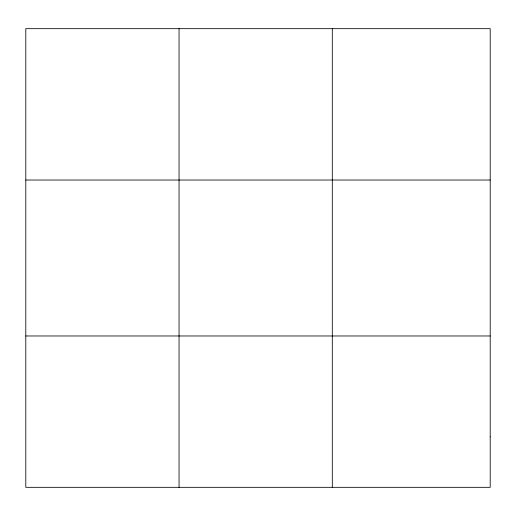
<?xml version="1.0" encoding="UTF-8"?>
<svg xmlns="http://www.w3.org/2000/svg" width="516" height="516" viewBox="0 0 516 516"><rect width="100%" height="100%" fill="white"/><g stroke="black" fill="none" stroke-linecap="round" stroke-linejoin="round"><path stroke-width="0.77" d="M179.052 487.33L179.052 28.67M332.304 487.33L332.304 28.67M25.8 180.026L490.2 180.026M25.8 335.974L490.2 335.974M490.2 436.878L490.2 487.33L25.8 487.33L25.8 28.67L490.2 28.67L490.2 436.878"/></g></svg>
